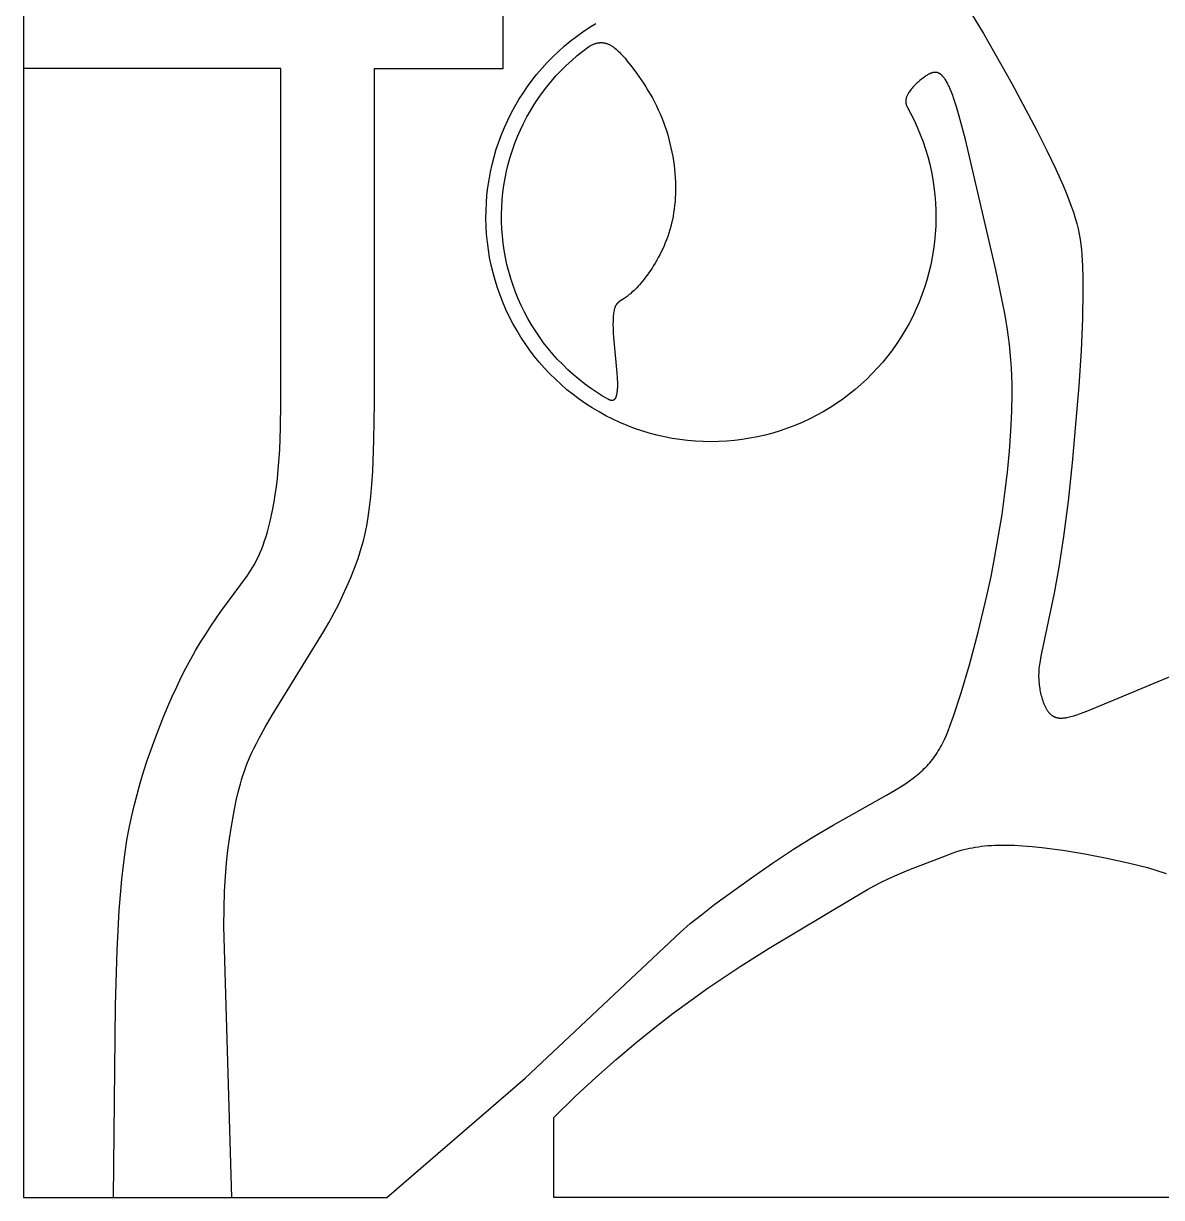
# Model space of a CAD drawing. Header units: centimetres. Extents: x 2933 to 5307, y 1581 to 3517.
# Drawn here: x 2933.5 to 3058, y 2319.5 to 2447.9 of the extents above; entities that cross this region are included whole.
import ezdxf

# ---------------------------------------------------------------- set-up
doc = ezdxf.new("R2010")
doc.units = ezdxf.units.CM
doc.layers.add('Make2D$Visible$Curves', color=7, linetype='Continuous', true_color=0x000000)

msp = doc.modelspace()

# ---------------------------------------------------------------- linework, layer by layer
at = {"layer": 'Make2D$Visible$Curves', "color": 24, "lineweight": -3, "true_color": 0xa52525}
for p, q in [((2933.5, 2651.68), (2933.5, 2319.47)), ((2985.96, 2443), (2985.96, 2492.78)), ((3036.81, 2449.63), (3038.5, 2446.85)), ((2994.68, 2447.01), (2995.39, 2447.48)), ((2995.39, 2447.48), (2996.12, 2447.93)), ((2992.65, 2445.44), (2993.31, 2445.98)), ((2993.31, 2445.98), (2993.99, 2446.51)), ((2993.99, 2446.51), (2994.68, 2447.01)), ((2996.48, 2445.83), (2996.51, 2445.83)), ((2996.51, 2445.83), (2996.55, 2445.83)), ((2996.55, 2445.83), (2996.58, 2445.84)), ((2996.58, 2445.84), (2996.62, 2445.84)), ((2996.62, 2445.84), (2996.65, 2445.84)), ((2996.65, 2445.84), (2996.69, 2445.84)), ((2996.69, 2445.84), (2996.72, 2445.84)), ((2996.72, 2445.84), (2996.75, 2445.84)), ((2996.75, 2445.84), (2996.79, 2445.84)), ((2996.79, 2445.84), (2996.82, 2445.83)), ((2996.82, 2445.83), (2996.85, 2445.83)), ((2996.85, 2445.83), (2996.89, 2445.83)), ((3038.5, 2446.85), (3041.63, 2441.37)), ((2991.4, 2444.28), (2992.02, 2444.87)), ((2992.02, 2444.87), (2992.65, 2445.44)), ((2994.07, 2444.41), (2994.69, 2444.9)), ((2994.69, 2444.9), (2995.32, 2445.38)), ((2995.32, 2445.38), (2995.4, 2445.43)), ((2995.4, 2445.43), (2995.48, 2445.48)), ((2995.48, 2445.48), (2995.56, 2445.52)), ((2995.56, 2445.52), (2995.64, 2445.56)), ((2995.64, 2445.56), (2995.71, 2445.6)), ((2995.71, 2445.6), (2995.79, 2445.63)), ((2995.79, 2445.63), (2995.86, 2445.67)), ((2995.86, 2445.67), (2995.94, 2445.7)), ((2995.94, 2445.7), (2996.01, 2445.72)), ((2996.01, 2445.72), (2996.08, 2445.75)), ((2996.08, 2445.75), (2996.16, 2445.77)), ((2996.16, 2445.77), (2996.23, 2445.79)), ((2996.23, 2445.79), (2996.3, 2445.8)), ((2996.3, 2445.8), (2996.34, 2445.81)), ((2996.34, 2445.81), (2996.37, 2445.81)), ((2996.37, 2445.81), (2996.41, 2445.82)), ((2996.41, 2445.82), (2996.44, 2445.82)), ((2996.44, 2445.82), (2996.48, 2445.83)), ((2996.89, 2445.83), (2996.92, 2445.82)), ((2996.92, 2445.82), (2996.96, 2445.82)), ((2996.96, 2445.82), (2996.99, 2445.81)), ((2996.99, 2445.81), (2997.06, 2445.8)), ((2997.06, 2445.8), (2997.12, 2445.79)), ((2997.12, 2445.79), (2997.19, 2445.77)), ((2997.19, 2445.77), (2997.25, 2445.75)), ((2997.25, 2445.75), (2997.32, 2445.73)), ((2997.32, 2445.73), (2997.38, 2445.71)), ((2997.38, 2445.71), (2997.45, 2445.68)), ((2997.45, 2445.68), (2997.51, 2445.65)), ((2997.51, 2445.65), (2997.57, 2445.62)), ((2997.57, 2445.62), (2997.64, 2445.59)), ((2997.64, 2445.59), (2997.7, 2445.56)), ((2997.7, 2445.56), (2997.76, 2445.52)), ((2997.76, 2445.52), (2997.82, 2445.49)), ((2997.82, 2445.49), (2997.89, 2445.45)), ((2997.89, 2445.45), (2997.95, 2445.41)), ((2997.95, 2445.41), (2998.01, 2445.36)), ((2998.01, 2445.36), (2998.07, 2445.32)), ((2998.07, 2445.32), (2998.14, 2445.27)), ((2998.14, 2445.27), (2998.2, 2445.22)), ((2998.2, 2445.22), (2998.32, 2445.12)), ((2998.32, 2445.12), (2998.44, 2445.02)), ((2998.44, 2445.02), (2998.56, 2444.9)), ((2998.56, 2444.9), (2998.69, 2444.79)), ((2998.69, 2444.79), (2998.81, 2444.66)), ((2998.81, 2444.66), (2999.05, 2444.4)), ((2990.22, 2443.03), (2990.8, 2443.67)), ((2990.8, 2443.67), (2991.4, 2444.28)), ((2992.32, 2442.8), (2992.88, 2443.35)), ((2992.88, 2443.35), (2993.47, 2443.89)), ((2993.47, 2443.89), (2994.07, 2444.41)), ((2999.05, 2444.4), (2999.3, 2444.12)), ((2999.3, 2444.12), (2999.55, 2443.82)), ((2999.55, 2443.82), (3000.05, 2443.19)), ((2961.66, 2443), (2933.5, 2443)), ((2961.66, 2406.43), (2961.66, 2443)), ((2971.89, 2406.43), (2971.89, 2443)), ((2971.89, 2443), (2985.96, 2443)), ((2989.14, 2441.71), (2989.67, 2442.38)), ((2989.67, 2442.38), (2990.22, 2443.03)), ((2991.25, 2441.62), (2991.77, 2442.22)), ((2991.77, 2442.22), (2992.32, 2442.8)), ((3000.05, 2443.19), (3000.56, 2442.51)), ((3000.56, 2442.51), (3001.07, 2441.78)), ((3031.94, 2442), (3031.74, 2441.85)), ((3032.03, 2442.07), (3031.94, 2442)), ((3032.12, 2442.13), (3032.03, 2442.07)), ((3032.21, 2442.19), (3032.12, 2442.13)), ((3032.3, 2442.25), (3032.21, 2442.19)), ((3032.39, 2442.3), (3032.3, 2442.25)), ((3032.47, 2442.35), (3032.39, 2442.3)), ((3032.55, 2442.39), (3032.47, 2442.35)), ((3032.59, 2442.41), (3032.55, 2442.39)), ((3032.63, 2442.43), (3032.59, 2442.41)), ((3032.67, 2442.45), (3032.63, 2442.43)), ((3032.71, 2442.46), (3032.67, 2442.45)), ((3032.75, 2442.48), (3032.71, 2442.46)), ((3032.79, 2442.49), (3032.75, 2442.48)), ((3032.83, 2442.51), (3032.79, 2442.49)), ((3032.87, 2442.52), (3032.83, 2442.51)), ((3032.9, 2442.53), (3032.87, 2442.52)), ((3032.94, 2442.54), (3032.9, 2442.53)), ((3032.98, 2442.55), (3032.94, 2442.54)), ((3033.02, 2442.56), (3032.98, 2442.55)), ((3033.05, 2442.56), (3033.02, 2442.56)), ((3033.09, 2442.57), (3033.05, 2442.56)), ((3033.12, 2442.57), (3033.09, 2442.57)), ((3033.16, 2442.58), (3033.12, 2442.57)), ((3033.2, 2442.58), (3033.16, 2442.58)), ((3033.23, 2442.58), (3033.2, 2442.58)), ((3033.25, 2442.58), (3033.23, 2442.58)), ((3033.27, 2442.58), (3033.25, 2442.58)), ((3033.28, 2442.58), (3033.27, 2442.58)), ((3033.3, 2442.58), (3033.28, 2442.58)), ((3033.32, 2442.57), (3033.3, 2442.58)), ((3033.33, 2442.57), (3033.32, 2442.57)), ((3033.35, 2442.57), (3033.33, 2442.57)), ((3033.37, 2442.57), (3033.35, 2442.57)), ((3033.39, 2442.57), (3033.37, 2442.57)), ((3033.4, 2442.56), (3033.39, 2442.57)), ((3033.42, 2442.56), (3033.4, 2442.56)), ((3033.44, 2442.56), (3033.42, 2442.56)), ((3033.45, 2442.55), (3033.44, 2442.56)), ((3033.47, 2442.55), (3033.45, 2442.55)), ((3033.49, 2442.54), (3033.47, 2442.55)), ((3033.5, 2442.54), (3033.49, 2442.54)), ((3033.52, 2442.53), (3033.5, 2442.54)), ((3033.54, 2442.53), (3033.52, 2442.53)), ((3033.55, 2442.52), (3033.54, 2442.53)), ((3033.57, 2442.52), (3033.55, 2442.52)), ((3033.58, 2442.51), (3033.57, 2442.52)), ((3033.6, 2442.5), (3033.58, 2442.51)), ((3033.62, 2442.5), (3033.6, 2442.5)), ((3033.63, 2442.49), (3033.62, 2442.5)), ((3033.67, 2442.47), (3033.63, 2442.49)), ((3033.7, 2442.45), (3033.67, 2442.47)), ((3033.73, 2442.44), (3033.7, 2442.45)), ((3033.76, 2442.42), (3033.73, 2442.44)), ((3033.79, 2442.4), (3033.76, 2442.42)), ((3033.83, 2442.37), (3033.79, 2442.4)), ((3033.86, 2442.35), (3033.83, 2442.37)), ((3033.89, 2442.32), (3033.86, 2442.35)), ((3033.92, 2442.3), (3033.89, 2442.32)), ((3033.95, 2442.27), (3033.92, 2442.3)), ((3033.98, 2442.24), (3033.95, 2442.27)), ((3034.01, 2442.21), (3033.98, 2442.24)), ((3034.04, 2442.18), (3034.01, 2442.21)), ((3034.07, 2442.14), (3034.04, 2442.18)), ((3034.11, 2442.11), (3034.07, 2442.14)), ((3034.14, 2442.07), (3034.11, 2442.11)), ((3034.17, 2442.03), (3034.14, 2442.07)), ((3034.2, 2441.99), (3034.17, 2442.03)), ((3034.26, 2441.91), (3034.2, 2441.99)), ((2988.15, 2440.32), (2988.63, 2441.02)), ((2988.63, 2441.02), (2989.14, 2441.71)), ((2990.26, 2440.38), (2990.75, 2441.01)), ((2990.75, 2441.01), (2991.25, 2441.62)), ((3001.07, 2441.78), (3001.32, 2441.4)), ((3001.32, 2441.4), (3001.57, 2441.01)), ((3001.57, 2441.01), (3001.81, 2440.61)), ((3030.61, 2440.75), (3030.53, 2440.65)), ((3030.7, 2440.85), (3030.61, 2440.75)), ((3030.78, 2440.95), (3030.7, 2440.85)), ((3030.87, 2441.05), (3030.78, 2440.95)), ((3030.97, 2441.15), (3030.87, 2441.05)), ((3031.06, 2441.25), (3030.97, 2441.15)), ((3031.16, 2441.34), (3031.06, 2441.25)), ((3031.25, 2441.44), (3031.16, 2441.34)), ((3031.35, 2441.52), (3031.25, 2441.44)), ((3031.55, 2441.7), (3031.35, 2441.52)), ((3031.74, 2441.85), (3031.55, 2441.7)), ((3034.32, 2441.82), (3034.26, 2441.91)), ((3034.38, 2441.73), (3034.32, 2441.82)), ((3034.44, 2441.63), (3034.38, 2441.73)), ((3034.51, 2441.52), (3034.44, 2441.63)), ((3034.57, 2441.41), (3034.51, 2441.52)), ((3034.63, 2441.29), (3034.57, 2441.41)), ((3034.69, 2441.16), (3034.63, 2441.29)), ((3034.76, 2441.02), (3034.69, 2441.16)), ((3034.88, 2440.73), (3034.76, 2441.02)), ((3035.01, 2440.41), (3034.88, 2440.73)), ((3041.63, 2441.37), (3044.32, 2436.3)), ((2987.26, 2438.86), (2987.69, 2439.6)), ((2987.69, 2439.6), (2988.15, 2440.32)), ((2989.37, 2439.07), (2989.8, 2439.73)), ((2989.8, 2439.73), (2990.26, 2440.38)), ((3001.81, 2440.61), (3002.05, 2440.2)), ((3002.05, 2440.2), (3002.29, 2439.79)), ((3002.29, 2439.79), (3002.51, 2439.36)), ((3030.02, 2439.53), (3030.01, 2439.5)), ((3030.01, 2439.5), (3030.01, 2439.48)), ((3030.01, 2439.48), (3030.01, 2439.45)), ((3030.01, 2439.45), (3030.01, 2439.43)), ((3030.01, 2439.43), (3030.01, 2439.4)), ((3030.03, 2439.61), (3030.02, 2439.58)), ((3030.02, 2439.58), (3030.02, 2439.56)), ((3030.02, 2439.56), (3030.02, 2439.53)), ((3030.05, 2439.69), (3030.03, 2439.64)), ((3030.03, 2439.64), (3030.03, 2439.61)), ((3030.06, 2439.74), (3030.05, 2439.69)), ((3030.07, 2439.79), (3030.06, 2439.74)), ((3030.09, 2439.85), (3030.07, 2439.79)), ((3030.11, 2439.9), (3030.09, 2439.85)), ((3030.13, 2439.95), (3030.11, 2439.9)), ((3030.15, 2440.01), (3030.13, 2439.95)), ((3030.18, 2440.06), (3030.15, 2440.01)), ((3030.2, 2440.11), (3030.18, 2440.06)), ((3030.23, 2440.17), (3030.2, 2440.11)), ((3030.26, 2440.22), (3030.23, 2440.17)), ((3030.29, 2440.28), (3030.26, 2440.22)), ((3030.32, 2440.33), (3030.29, 2440.28)), ((3030.35, 2440.38), (3030.32, 2440.33)), ((3030.39, 2440.43), (3030.35, 2440.38)), ((3030.46, 2440.54), (3030.39, 2440.43)), ((3030.53, 2440.65), (3030.46, 2440.54)), ((3035.15, 2440.06), (3035.01, 2440.41)), ((3035.28, 2439.67), (3035.15, 2440.06)), ((3035.57, 2438.8), (3035.28, 2439.67)), ((2986.85, 2438.11), (2987.26, 2438.86)), ((2988.56, 2437.7), (2988.95, 2438.39)), ((2988.95, 2438.39), (2989.37, 2439.07)), ((3002.51, 2439.36), (3002.73, 2438.93)), ((3002.73, 2438.93), (3002.94, 2438.49)), ((3002.94, 2438.49), (3003.14, 2438.05)), ((3030.01, 2439.4), (3030.01, 2439.37)), ((3030.01, 2439.37), (3030.01, 2439.35)), ((3030.01, 2439.35), (3030.01, 2439.32)), ((3030.01, 2439.32), (3030.01, 2439.3)), ((3030.01, 2439.3), (3030.01, 2439.27)), ((3030.01, 2439.27), (3030.02, 2439.25)), ((3030.02, 2439.25), (3030.02, 2439.22)), ((3030.02, 2439.22), (3030.02, 2439.2)), ((3030.02, 2439.2), (3030.03, 2439.17)), ((3030.03, 2439.17), (3030.03, 2439.15)), ((3030.03, 2439.15), (3030.04, 2439.12)), ((3030.04, 2439.12), (3030.04, 2439.1)), ((3030.04, 2439.1), (3030.05, 2439.07)), ((3030.05, 2439.07), (3030.06, 2439.05)), ((3030.06, 2439.05), (3030.07, 2439.02)), ((3030.07, 2439.02), (3030.08, 2439)), ((3030.08, 2439), (3030.09, 2438.98)), ((3030.09, 2438.98), (3030.1, 2438.95)), ((3030.1, 2438.95), (3030.11, 2438.93)), ((3030.11, 2438.93), (3030.12, 2438.9)), ((3030.12, 2438.9), (3030.13, 2438.88)), ((3030.13, 2438.88), (3030.54, 2438.13)), ((3030.54, 2438.13), (3030.92, 2437.36)), ((3035.87, 2437.78), (3035.57, 2438.8)), ((2986.12, 2436.56), (2986.47, 2437.34)), ((2986.47, 2437.34), (2986.85, 2438.11)), ((2987.85, 2436.28), (2988.2, 2437)), ((2988.2, 2437), (2988.56, 2437.7)), ((3003.14, 2438.05), (3003.33, 2437.6)), ((3003.33, 2437.6), (3003.5, 2437.14)), ((3003.5, 2437.14), (3003.67, 2436.68)), ((3030.92, 2437.36), (3031.27, 2436.58)), ((3036.55, 2435.25), (3035.87, 2437.78)), ((2985.49, 2434.97), (2985.79, 2435.77)), ((2985.79, 2435.77), (2986.12, 2436.56)), ((2987.25, 2434.82), (2987.54, 2435.56)), ((2987.54, 2435.56), (2987.85, 2436.28)), ((3003.67, 2436.68), (3003.82, 2436.21)), ((3003.82, 2436.21), (3003.97, 2435.75)), ((3003.97, 2435.75), (3004.1, 2435.27)), ((3031.27, 2436.58), (3031.6, 2435.79)), ((3031.6, 2435.79), (3031.9, 2434.99)), ((3044.32, 2436.3), (3045.46, 2434.03)), ((2985.22, 2434.16), (2985.49, 2434.97)), ((2986.98, 2434.07), (2987.25, 2434.82)), ((3004.1, 2435.27), (3004.22, 2434.8)), ((3004.22, 2434.8), (3004.33, 2434.33)), ((3004.33, 2434.33), (3004.43, 2433.86)), ((3031.9, 2434.99), (3032.17, 2434.18)), ((3039.86, 2420.97), (3036.55, 2435.25)), ((2984.77, 2432.51), (2984.98, 2433.34)), ((2984.98, 2433.34), (2985.22, 2434.16)), ((2986.53, 2432.55), (2986.74, 2433.31)), ((2986.74, 2433.31), (2986.98, 2434.07)), ((3004.43, 2433.86), (3004.52, 2433.38)), ((3004.52, 2433.38), (3004.59, 2432.91)), ((3032.17, 2434.18), (3032.41, 2433.36)), ((3032.41, 2433.36), (3032.63, 2432.54)), ((3045.46, 2434.03), (3046.43, 2431.99)), ((2984.58, 2431.68), (2984.77, 2432.51)), ((2986.18, 2431), (2986.34, 2431.78)), ((2986.34, 2431.78), (2986.53, 2432.55)), ((3004.59, 2432.91), (3004.66, 2432.44)), ((3004.66, 2432.44), (3004.71, 2431.98)), ((3004.71, 2431.98), (3004.76, 2431.52)), ((3032.63, 2432.54), (3032.81, 2431.7)), ((3032.81, 2431.7), (3032.97, 2430.86)), ((3046.43, 2431.99), (3047.23, 2430.21)), ((2984.3, 2429.99), (2984.43, 2430.84)), ((2984.43, 2430.84), (2984.58, 2431.68)), ((2986.05, 2430.22), (2986.18, 2431)), ((3004.76, 2431.52), (3004.79, 2431.06)), ((3004.79, 2431.06), (3004.81, 2430.61)), ((3004.81, 2430.61), (3004.82, 2430.16)), ((3032.97, 2430.86), (3033.1, 2430.02)), ((2984.14, 2428.29), (2984.2, 2429.14)), ((2984.2, 2429.14), (2984.3, 2429.99)), ((2985.86, 2428.64), (2985.94, 2429.43)), ((2985.94, 2429.43), (2986.05, 2430.22)), ((3004.82, 2429.29), (3004.8, 2428.87)), ((3004.82, 2430.16), (3004.83, 2429.73)), ((3004.83, 2429.73), (3004.82, 2429.29)), ((3033.1, 2430.02), (3033.2, 2429.17)), ((3033.2, 2429.17), (3033.26, 2428.31)), ((3047.23, 2430.21), (3047.56, 2429.4)), ((3047.56, 2429.4), (3047.86, 2428.65)), ((2984.1, 2427.44), (2984.14, 2428.29)), ((2985.79, 2427.06), (2985.81, 2427.85)), ((2985.81, 2427.85), (2985.86, 2428.64)), ((3004.73, 2428.04), (3004.68, 2427.63)), ((3004.77, 2428.45), (3004.73, 2428.04)), ((3004.8, 2428.87), (3004.77, 2428.45)), ((3033.26, 2428.31), (3033.3, 2427.46)), ((3047.86, 2428.65), (3048.12, 2427.95)), ((3048.12, 2427.95), (3048.35, 2427.28)), ((2984.09, 2426.58), (2984.1, 2427.44)), ((2984.11, 2425.73), (2984.09, 2426.58)), ((2985.79, 2426.27), (2985.79, 2427.06)), ((3004.56, 2426.84), (3004.48, 2426.46)), ((3004.62, 2427.23), (3004.56, 2426.84)), ((3004.68, 2427.63), (3004.62, 2427.23)), ((3033.31, 2426.6), (3033.29, 2425.75)), ((3033.3, 2427.46), (3033.31, 2426.6)), ((3048.35, 2427.28), (3048.55, 2426.64)), ((3048.55, 2426.64), (3048.72, 2426.04)), ((2984.16, 2424.87), (2984.11, 2425.73)), ((2985.83, 2425.47), (2985.79, 2426.27)), ((2985.88, 2424.68), (2985.83, 2425.47)), ((3004.2, 2425.34), (3004.09, 2424.98)), ((3004.3, 2425.71), (3004.2, 2425.34)), ((3004.4, 2426.08), (3004.3, 2425.71)), ((3004.48, 2426.46), (3004.4, 2426.08)), ((3033.29, 2425.75), (3033.24, 2424.9)), ((3048.72, 2426.04), (3048.86, 2425.45)), ((3048.86, 2425.45), (3048.98, 2424.88)), ((2984.24, 2424.02), (2984.16, 2424.87)), ((2984.35, 2423.17), (2984.24, 2424.02)), ((2985.97, 2423.89), (2985.88, 2424.68)), ((3003.85, 2424.27), (3003.71, 2423.93)), ((3003.97, 2424.62), (3003.85, 2424.27)), ((3004.09, 2424.98), (3003.97, 2424.62)), ((3033.16, 2424.05), (3033.05, 2423.2)), ((3033.24, 2424.9), (3033.16, 2424.05)), ((3048.98, 2424.88), (3049.08, 2424.31)), ((3049.08, 2424.31), (3049.16, 2423.75)), ((2984.49, 2422.33), (2984.35, 2423.17)), ((2986.08, 2423.11), (2985.97, 2423.89)), ((2986.22, 2422.33), (2986.08, 2423.11)), ((3003.27, 2422.94), (3003.11, 2422.63)), ((3003.42, 2423.27), (3003.27, 2422.94)), ((3003.57, 2423.6), (3003.42, 2423.27)), ((3003.71, 2423.93), (3003.57, 2423.6)), ((3033.05, 2423.2), (3032.91, 2422.35)), ((3049.16, 2423.75), (3049.22, 2423.19)), ((3049.22, 2423.19), (3049.27, 2422.62)), ((2984.66, 2421.49), (2984.49, 2422.33)), ((2984.86, 2420.66), (2984.66, 2421.49)), ((2986.39, 2421.55), (2986.22, 2422.33)), ((2986.59, 2420.78), (2986.39, 2421.55)), ((3002.43, 2421.44), (3002.26, 2421.17)), ((3002.6, 2421.72), (3002.43, 2421.44)), ((3002.78, 2422.02), (3002.6, 2421.72)), ((3002.94, 2422.32), (3002.78, 2422.02)), ((3003.11, 2422.63), (3002.94, 2422.32)), ((3032.74, 2421.52), (3032.55, 2420.68)), ((3032.91, 2422.35), (3032.74, 2421.52)), ((3049.27, 2422.62), (3049.34, 2421.42)), ((3049.34, 2421.42), (3049.37, 2420.13)), ((2985.09, 2419.84), (2984.86, 2420.66)), ((2986.81, 2420.02), (2986.59, 2420.78)), ((3001.55, 2420.17), (3001.38, 2419.95)), ((3001.73, 2420.4), (3001.55, 2420.17)), ((3001.9, 2420.65), (3001.73, 2420.4)), ((3002.08, 2420.9), (3001.9, 2420.65)), ((3002.26, 2421.17), (3002.08, 2420.9)), ((3032.55, 2420.68), (3032.32, 2419.86)), ((3040.57, 2417.61), (3039.86, 2420.97)), ((2985.34, 2419.02), (2985.09, 2419.84)), ((2985.63, 2418.21), (2985.34, 2419.02)), ((2987.05, 2419.27), (2986.81, 2420.02)), ((2987.33, 2418.52), (2987.05, 2419.27)), ((3000.43, 2418.87), (3000.29, 2418.73)), ((3000.58, 2419.02), (3000.43, 2418.87)), ((3000.73, 2419.18), (3000.58, 2419.02)), ((3000.89, 2419.35), (3000.73, 2419.18)), ((3001.05, 2419.54), (3000.89, 2419.35)), ((3001.21, 2419.74), (3001.05, 2419.54)), ((3001.38, 2419.95), (3001.21, 2419.74)), ((3032.07, 2419.04), (3031.78, 2418.24)), ((3032.32, 2419.86), (3032.07, 2419.04)), ((3049.37, 2420.13), (3049.39, 2418.73)), ((2985.94, 2417.42), (2985.63, 2418.21)), ((2987.63, 2417.79), (2987.33, 2418.52)), ((2987.95, 2417.06), (2987.63, 2417.79)), ((2998.85, 2417.61), (2998.7, 2417.51)), ((2999.21, 2417.85), (2998.85, 2417.61)), ((2999.42, 2417.99), (2999.21, 2417.85)), ((2999.53, 2418.07), (2999.42, 2417.99)), ((2999.64, 2418.16), (2999.53, 2418.07)), ((2999.76, 2418.26), (2999.64, 2418.16)), ((2999.89, 2418.36), (2999.76, 2418.26)), ((3000.02, 2418.48), (2999.89, 2418.36)), ((3000.15, 2418.6), (3000.02, 2418.48)), ((3000.29, 2418.73), (3000.15, 2418.6)), ((3031.78, 2418.24), (3031.47, 2417.44)), ((3040.88, 2416.01), (3040.57, 2417.61)), ((3049.39, 2418.73), (3049.34, 2415.63)), ((2986.28, 2416.63), (2985.94, 2417.42)), ((2986.64, 2415.86), (2986.28, 2416.63)), ((2988.3, 2416.35), (2987.95, 2417.06)), ((2988.67, 2415.65), (2988.3, 2416.35)), ((2998.07, 2416.39), (2998.05, 2416.25)), ((2998.1, 2416.52), (2998.07, 2416.39)), ((2998.11, 2416.58), (2998.1, 2416.52)), ((2998.13, 2416.64), (2998.11, 2416.58)), ((2998.14, 2416.7), (2998.13, 2416.64)), ((2998.16, 2416.75), (2998.14, 2416.7)), ((2998.17, 2416.81), (2998.16, 2416.75)), ((2998.19, 2416.85), (2998.17, 2416.81)), ((2998.21, 2416.9), (2998.19, 2416.85)), ((2998.22, 2416.95), (2998.21, 2416.9)), ((2998.24, 2416.99), (2998.22, 2416.95)), ((2998.26, 2417.03), (2998.24, 2416.99)), ((2998.27, 2417.05), (2998.26, 2417.03)), ((2998.28, 2417.07), (2998.27, 2417.05)), ((2998.3, 2417.09), (2998.28, 2417.07)), ((2998.31, 2417.1), (2998.3, 2417.09)), ((2998.32, 2417.12), (2998.31, 2417.1)), ((2998.33, 2417.14), (2998.32, 2417.12)), ((2998.34, 2417.16), (2998.33, 2417.14)), ((2998.35, 2417.17), (2998.34, 2417.16)), ((2998.36, 2417.19), (2998.35, 2417.17)), ((2998.38, 2417.21), (2998.36, 2417.19)), ((2998.39, 2417.22), (2998.38, 2417.21)), ((2998.4, 2417.24), (2998.39, 2417.22)), ((2998.41, 2417.25), (2998.4, 2417.24)), ((2998.43, 2417.27), (2998.41, 2417.25)), ((2998.45, 2417.3), (2998.43, 2417.27)), ((2998.48, 2417.32), (2998.45, 2417.3)), ((2998.51, 2417.35), (2998.48, 2417.32)), ((2998.54, 2417.38), (2998.51, 2417.35)), ((2998.57, 2417.4), (2998.54, 2417.38)), ((2998.6, 2417.43), (2998.57, 2417.4)), ((2998.64, 2417.46), (2998.6, 2417.43)), ((2998.7, 2417.51), (2998.64, 2417.46)), ((3031.13, 2416.65), (3030.77, 2415.88)), ((3031.47, 2417.44), (3031.13, 2416.65)), ((2987.04, 2415.1), (2986.64, 2415.86)), ((2987.45, 2414.36), (2987.04, 2415.1)), ((2989.07, 2414.96), (2988.67, 2415.65)), ((2997.99, 2415.39), (2997.98, 2414.98)), ((2998, 2415.76), (2997.99, 2415.58)), ((2997.99, 2415.58), (2997.99, 2415.39)), ((2998.02, 2415.93), (2998, 2415.76)), ((2998.03, 2416.09), (2998.02, 2415.93)), ((2998.05, 2416.25), (2998.03, 2416.09)), ((3030.38, 2415.12), (3029.96, 2414.38)), ((3030.77, 2415.88), (3030.38, 2415.12)), ((3041.14, 2414.41), (3040.88, 2416.01)), ((3049.34, 2415.63), (3049.19, 2412.14)), ((2987.9, 2413.62), (2987.45, 2414.36)), ((2989.49, 2414.29), (2989.07, 2414.96)), ((2989.93, 2413.63), (2989.49, 2414.29)), ((2997.98, 2414.98), (2997.99, 2414.54)), ((2997.99, 2414.54), (2998.01, 2414.07)), ((2998.01, 2414.07), (2998.04, 2413.58)), ((3029.96, 2414.38), (3029.52, 2413.64)), ((3041.35, 2412.79), (3041.14, 2414.41)), ((2988.37, 2412.91), (2987.9, 2413.62)), ((2988.86, 2412.21), (2988.37, 2412.91)), ((2990.4, 2412.99), (2989.93, 2413.63)), ((2990.89, 2412.36), (2990.4, 2412.99)), ((2998.04, 2413.58), (2998.41, 2409.69)), ((3029.05, 2412.93), (3028.55, 2412.23)), ((3029.52, 2413.64), (3029.05, 2412.93)), ((3041.44, 2411.96), (3041.35, 2412.79)), ((2989.38, 2411.53), (2988.86, 2412.21)), ((2989.92, 2410.87), (2989.38, 2411.53)), ((2991.4, 2411.76), (2990.89, 2412.36)), ((2991.93, 2411.17), (2991.4, 2411.76)), ((2992.48, 2410.6), (2991.93, 2411.17)), ((3028.04, 2411.55), (3027.5, 2410.89)), ((3028.55, 2412.23), (3028.04, 2411.55)), ((3041.51, 2411.12), (3041.44, 2411.96)), ((3049.19, 2412.14), (3048.95, 2408.29)), ((2990.48, 2410.23), (2989.92, 2410.87)), ((2991.07, 2409.6), (2990.48, 2410.23)), ((2993.05, 2410.04), (2992.48, 2410.6)), ((2993.64, 2409.51), (2993.05, 2410.04)), ((3026.93, 2410.24), (3026.35, 2409.62)), ((3027.5, 2410.89), (3026.93, 2410.24)), ((3041.57, 2410.25), (3041.51, 2411.12)), ((3041.61, 2409.36), (3041.57, 2410.25)), ((2991.68, 2409), (2991.07, 2409.6)), ((2992.31, 2408.42), (2991.68, 2409)), ((2994.24, 2409), (2993.64, 2409.51)), ((2994.87, 2408.51), (2994.24, 2409)), ((2998.41, 2409.69), (2998.44, 2409.13)), ((2998.44, 2409.13), (2998.46, 2408.58)), ((2998.46, 2408.58), (2998.46, 2408.32)), ((3025.74, 2409.02), (3025.11, 2408.44)), ((3026.35, 2409.62), (3025.74, 2409.02)), ((3041.64, 2408.44), (3041.61, 2409.36)), ((2992.95, 2407.86), (2992.31, 2408.42)), ((2993.62, 2407.33), (2992.95, 2407.86)), ((2994.3, 2406.82), (2993.62, 2407.33)), ((2995.51, 2408.04), (2994.87, 2408.51)), ((2996.17, 2407.6), (2995.51, 2408.04)), ((2996.84, 2407.17), (2996.17, 2407.6)), ((2998.37, 2407.3), (2998.36, 2407.26)), ((2998.38, 2407.35), (2998.37, 2407.3)), ((2998.39, 2407.4), (2998.38, 2407.35)), ((2998.41, 2407.5), (2998.39, 2407.4)), ((2998.42, 2407.6), (2998.41, 2407.5)), ((2998.44, 2407.71), (2998.42, 2407.6)), ((2998.45, 2407.83), (2998.44, 2407.71)), ((2998.46, 2408.07), (2998.45, 2407.94)), ((2998.45, 2407.94), (2998.45, 2407.83)), ((2998.46, 2408.32), (2998.46, 2408.07)), ((3023.8, 2407.34), (3023.12, 2406.83)), ((3024.47, 2407.88), (3023.8, 2407.34)), ((3025.11, 2408.44), (3024.47, 2407.88)), ((3041.61, 2405.48), (3041.65, 2407.49)), ((3041.65, 2407.49), (3041.64, 2408.44)), ((3048.95, 2408.29), (3048.22, 2399.85)), ((2961.63, 2403.7), (2961.66, 2406.43)), ((2971.84, 2402.33), (2971.89, 2406.43)), ((2995.01, 2406.33), (2994.3, 2406.82)), ((2995.72, 2405.86), (2995.01, 2406.33)), ((2997.52, 2406.78), (2996.84, 2407.17)), ((2997.54, 2406.76), (2997.52, 2406.78)), ((2997.56, 2406.75), (2997.54, 2406.76)), ((2997.59, 2406.74), (2997.56, 2406.75)), ((2997.61, 2406.74), (2997.59, 2406.74)), ((2997.63, 2406.73), (2997.61, 2406.74)), ((2997.65, 2406.72), (2997.63, 2406.73)), ((2997.66, 2406.71), (2997.65, 2406.72)), ((2997.68, 2406.71), (2997.66, 2406.71)), ((2997.7, 2406.7), (2997.68, 2406.71)), ((2997.72, 2406.7), (2997.7, 2406.7)), ((2997.74, 2406.69), (2997.72, 2406.7)), ((2997.76, 2406.69), (2997.74, 2406.69)), ((2997.78, 2406.68), (2997.76, 2406.69)), ((2997.79, 2406.68), (2997.78, 2406.68)), ((2997.81, 2406.68), (2997.79, 2406.68)), ((2997.83, 2406.68), (2997.81, 2406.68)), ((2997.84, 2406.68), (2997.83, 2406.68)), ((2997.85, 2406.68), (2997.84, 2406.68)), ((2997.86, 2406.68), (2997.85, 2406.68)), ((2997.87, 2406.68), (2997.86, 2406.68)), ((2997.88, 2406.68), (2997.87, 2406.68)), ((2997.89, 2406.68), (2997.88, 2406.68)), ((2997.88, 2406.68), (2997.88, 2406.68)), ((2997.9, 2406.68), (2997.89, 2406.68)), ((2997.91, 2406.68), (2997.9, 2406.68)), ((2997.92, 2406.68), (2997.91, 2406.68)), ((2997.91, 2406.68), (2997.91, 2406.68)), ((2997.93, 2406.68), (2997.92, 2406.68)), ((2997.94, 2406.68), (2997.93, 2406.68)), ((2997.95, 2406.69), (2997.94, 2406.68)), ((2997.94, 2406.68), (2997.94, 2406.68)), ((2997.96, 2406.69), (2997.95, 2406.69)), ((2997.97, 2406.69), (2997.96, 2406.69)), ((2997.98, 2406.69), (2997.97, 2406.69)), ((2997.97, 2406.69), (2997.97, 2406.69)), ((2997.99, 2406.7), (2997.98, 2406.69)), ((2998, 2406.7), (2997.99, 2406.7)), ((2997.99, 2406.7), (2997.99, 2406.7)), ((2998.01, 2406.7), (2998, 2406.7)), ((2998.02, 2406.71), (2998.01, 2406.7)), ((2998.03, 2406.71), (2998.02, 2406.71)), ((2998.02, 2406.71), (2998.02, 2406.71)), ((2998.04, 2406.72), (2998.03, 2406.71)), ((2998.05, 2406.72), (2998.04, 2406.72)), ((2998.04, 2406.72), (2998.04, 2406.72)), ((2998.06, 2406.73), (2998.05, 2406.73)), ((2998.05, 2406.73), (2998.05, 2406.72)), ((2998.07, 2406.73), (2998.06, 2406.73)), ((2998.08, 2406.74), (2998.07, 2406.74)), ((2998.07, 2406.74), (2998.07, 2406.73)), ((2998.09, 2406.75), (2998.08, 2406.74)), ((2998.1, 2406.76), (2998.09, 2406.75)), ((2998.09, 2406.75), (2998.09, 2406.75)), ((2998.11, 2406.77), (2998.1, 2406.76)), ((2998.1, 2406.76), (2998.1, 2406.76)), ((2998.12, 2406.78), (2998.11, 2406.77)), ((2998.13, 2406.79), (2998.12, 2406.78)), ((2998.14, 2406.8), (2998.13, 2406.79)), ((2998.15, 2406.81), (2998.14, 2406.8)), ((2998.17, 2406.82), (2998.15, 2406.81)), ((2998.18, 2406.83), (2998.17, 2406.82)), ((2998.19, 2406.85), (2998.18, 2406.83)), ((2998.2, 2406.86), (2998.19, 2406.85)), ((2998.21, 2406.87), (2998.2, 2406.86)), ((2998.22, 2406.89), (2998.21, 2406.87)), ((2998.23, 2406.92), (2998.22, 2406.9)), ((2998.22, 2406.9), (2998.22, 2406.89)), ((2998.24, 2406.93), (2998.23, 2406.92)), ((2998.25, 2406.95), (2998.24, 2406.93)), ((2998.26, 2406.96), (2998.25, 2406.95)), ((2998.27, 2406.98), (2998.26, 2406.96)), ((2998.28, 2407), (2998.27, 2406.98)), ((2998.3, 2407.05), (2998.28, 2407.02)), ((2998.28, 2407.02), (2998.28, 2407)), ((2998.31, 2407.09), (2998.3, 2407.05)), ((2998.33, 2407.13), (2998.31, 2407.09)), ((2998.34, 2407.17), (2998.33, 2407.13)), ((2998.35, 2407.21), (2998.34, 2407.17)), ((2998.36, 2407.26), (2998.35, 2407.21)), ((3022.42, 2406.34), (3021.7, 2405.88)), ((3023.12, 2406.83), (3022.42, 2406.34)), ((2996.46, 2405.43), (2995.72, 2405.86)), ((2997.21, 2405.01), (2996.46, 2405.43)), ((2997.97, 2404.63), (2997.21, 2405.01)), ((3020.21, 2405.02), (3019.45, 2404.64)), ((3020.96, 2405.44), (3020.21, 2405.02)), ((3021.7, 2405.88), (3020.96, 2405.44)), ((3041.51, 2403.35), (3041.61, 2405.48)), ((2961.53, 2401.27), (2961.63, 2403.7)), ((2998.75, 2404.27), (2997.97, 2404.63)), ((2999.53, 2403.94), (2998.75, 2404.27)), ((3000.33, 2403.63), (2999.53, 2403.94)), ((3001.14, 2403.35), (3000.33, 2403.63)), ((3017.09, 2403.64), (3016.28, 2403.36)), ((3017.89, 2403.94), (3017.09, 2403.64)), ((3018.68, 2404.28), (3017.89, 2403.94)), ((3019.45, 2404.64), (3018.68, 2404.28)), ((2971.7, 2398.95), (2971.84, 2402.33)), ((3001.96, 2403.11), (3001.14, 2403.35)), ((3002.79, 2402.89), (3001.96, 2403.11)), ((3003.62, 2402.7), (3002.79, 2402.89)), ((3004.46, 2402.53), (3003.62, 2402.7)), ((3005.3, 2402.4), (3004.46, 2402.53)), ((3006.15, 2402.3), (3005.3, 2402.4)), ((3007, 2402.22), (3006.15, 2402.3)), ((3007.86, 2402.18), (3007, 2402.22)), ((3008.71, 2402.17), (3007.86, 2402.18)), ((3009.57, 2402.18), (3008.71, 2402.17)), ((3010.42, 2402.23), (3009.57, 2402.18)), ((3011.27, 2402.3), (3010.42, 2402.23)), ((3012.12, 2402.4), (3011.27, 2402.3)), ((3012.97, 2402.54), (3012.12, 2402.4)), ((3013.81, 2402.7), (3012.97, 2402.54)), ((3014.64, 2402.89), (3013.81, 2402.7)), ((3015.46, 2403.11), (3014.64, 2402.89)), ((3016.28, 2403.36), (3015.46, 2403.11)), ((3041.35, 2401.13), (3041.51, 2403.35)), ((2961.36, 2399.13), (2961.53, 2401.27)), ((3041.13, 2398.85), (3041.35, 2401.13)), ((3048.22, 2399.85), (3047.76, 2395.66)), ((2961.27, 2398.15), (2961.36, 2399.13)), ((2971.6, 2397.49), (2971.7, 2398.95)), ((3040.86, 2396.53), (3041.13, 2398.85)), ((2961.04, 2396.38), (2961.16, 2397.24)), ((2961.16, 2397.24), (2961.27, 2398.15)), ((2971.48, 2396.18), (2971.6, 2397.49)), ((2960.91, 2395.58), (2961.04, 2396.38)), ((2971.35, 2395), (2971.48, 2396.18)), ((3040.54, 2394.2), (3040.86, 2396.53)), ((2960.63, 2394.14), (2960.77, 2394.83)), ((2960.77, 2394.83), (2960.91, 2395.58)), ((2971.2, 2393.93), (2971.35, 2395)), ((3047.76, 2395.66), (3047.26, 2391.8)), ((2960.34, 2392.88), (2960.49, 2393.49)), ((2960.49, 2393.49), (2960.63, 2394.14)), ((2971.04, 2392.98), (2971.2, 2393.93)), ((3040.17, 2391.89), (3040.54, 2394.2)), ((2960.03, 2391.8), (2960.18, 2392.32)), ((2960.18, 2392.32), (2960.34, 2392.88)), ((2970.68, 2391.34), (2970.86, 2392.12)), ((2970.86, 2392.12), (2971.04, 2392.98)), ((3039.77, 2389.62), (3040.17, 2391.89)), ((2959.56, 2390.44), (2959.72, 2390.86)), ((2959.72, 2390.86), (2959.87, 2391.32)), ((2959.87, 2391.32), (2960.03, 2391.8)), ((2970.3, 2390), (2970.49, 2390.64)), ((2970.49, 2390.64), (2970.68, 2391.34)), ((3047.26, 2391.8), (3046.74, 2388.44)), ((2958.9, 2389.01), (2959.07, 2389.34)), ((2959.07, 2389.34), (2959.24, 2389.68)), ((2959.24, 2389.68), (2959.4, 2390.05)), ((2959.4, 2390.05), (2959.56, 2390.44)), ((2969.7, 2388.32), (2970.1, 2389.4)), ((2970.1, 2389.4), (2970.3, 2390)), ((3039.34, 2387.41), (3039.77, 2389.62)), ((2958.18, 2387.82), (2958.37, 2388.1)), ((2958.37, 2388.1), (2958.55, 2388.39)), ((2958.55, 2388.39), (2958.73, 2388.7)), ((2958.73, 2388.7), (2958.9, 2389.01)), ((2969.29, 2387.3), (2969.7, 2388.32)), ((3046.74, 2388.44), (3046.23, 2385.59)), ((2955.1, 2383.6), (2957.99, 2387.54)), ((2957.99, 2387.54), (2958.18, 2387.82)), ((2968.88, 2386.33), (2969.29, 2387.3)), ((3038.89, 2385.29), (3039.34, 2387.41)), ((2968.45, 2385.37), (2968.88, 2386.33)), ((3046.23, 2385.59), (3044.79, 2378.7)), ((2967.49, 2383.44), (2967.99, 2384.41)), ((2967.99, 2384.41), (2968.45, 2385.37)), ((3037.93, 2381.32), (3038.89, 2385.29)), ((2953.99, 2381.98), (2955.1, 2383.6)), ((2966.94, 2382.43), (2967.49, 2383.44)), ((2953.43, 2381.12), (2953.99, 2381.98)), ((2966.33, 2381.36), (2966.94, 2382.43)), ((2952.87, 2380.23), (2953.43, 2381.12)), ((2960.69, 2372.24), (2966.33, 2381.36)), ((3036.97, 2377.77), (3037.93, 2381.32)), ((2951.8, 2378.36), (2952.33, 2379.31)), ((2952.33, 2379.31), (2952.87, 2380.23)), ((2951.27, 2377.39), (2951.8, 2378.36)), ((3036.06, 2374.7), (3036.97, 2377.77)), ((3044.63, 2377.78), (3044.6, 2377.57)), ((3044.7, 2378.21), (3044.63, 2377.78)), ((3044.79, 2378.7), (3044.7, 2378.21)), ((2950.76, 2376.39), (2951.27, 2377.39)), ((3044.55, 2376.8), (3044.54, 2376.61)), ((3044.54, 2376.61), (3044.54, 2376.42)), ((3044.57, 2377.18), (3044.55, 2376.98)), ((3044.55, 2376.98), (3044.55, 2376.8)), ((3044.58, 2377.37), (3044.57, 2377.18)), ((3044.6, 2377.57), (3044.58, 2377.37)), ((3050, 2372.75), (3060.98, 2377.33)), ((2949.76, 2374.29), (2950.26, 2375.35)), ((2950.26, 2375.35), (2950.76, 2376.39)), ((3044.54, 2376.42), (3044.55, 2376.24)), ((3044.55, 2376.24), (3044.56, 2376.06)), ((3044.56, 2376.06), (3044.57, 2375.88)), ((3044.57, 2375.88), (3044.59, 2375.7)), ((3044.59, 2375.7), (3044.61, 2375.52)), ((3044.61, 2375.52), (3044.63, 2375.35)), ((3044.63, 2375.35), (3044.66, 2375.17)), ((2949.28, 2373.19), (2949.76, 2374.29)), ((3035.25, 2372.14), (3036.06, 2374.7)), ((3044.66, 2375.17), (3044.69, 2375)), ((3044.69, 2375), (3044.72, 2374.83)), ((3044.72, 2374.83), (3044.76, 2374.66)), ((3044.76, 2374.66), (3044.8, 2374.49)), ((3044.8, 2374.49), (3044.85, 2374.32)), ((3044.85, 2374.32), (3044.89, 2374.16)), ((3044.89, 2374.16), (3044.94, 2373.99)), ((3044.94, 2373.99), (3045, 2373.83)), ((2948.81, 2372.06), (2949.28, 2373.19)), ((3045, 2373.83), (3045.06, 2373.66)), ((3045.06, 2373.66), (3045.12, 2373.5)), ((3045.12, 2373.5), (3045.18, 2373.35)), ((3045.18, 2373.35), (3045.21, 2373.27)), ((3045.21, 2373.27), (3045.25, 2373.2)), ((3045.25, 2373.2), (3045.29, 2373.12)), ((3045.29, 2373.12), (3045.32, 2373.05)), ((3045.32, 2373.05), (3045.36, 2372.98)), ((3045.36, 2372.98), (3045.4, 2372.91)), ((3045.4, 2372.91), (3045.44, 2372.84)), ((3045.44, 2372.84), (3045.49, 2372.78)), ((3045.49, 2372.78), (3045.53, 2372.71)), ((3045.53, 2372.71), (3045.58, 2372.65)), ((3045.58, 2372.65), (3045.62, 2372.59)), ((3049.11, 2372.42), (3050, 2372.75)), ((2947.9, 2369.71), (2948.81, 2372.06)), ((2959.94, 2370.95), (2960.69, 2372.24)), ((3034.85, 2371.05), (3035.25, 2372.14)), ((3045.62, 2372.59), (3045.67, 2372.53)), ((3045.67, 2372.53), (3045.72, 2372.48)), ((3045.72, 2372.48), (3045.75, 2372.45)), ((3045.75, 2372.45), (3045.77, 2372.42)), ((3045.77, 2372.42), (3045.8, 2372.4)), ((3045.8, 2372.4), (3045.83, 2372.37)), ((3045.83, 2372.37), (3045.85, 2372.35)), ((3045.85, 2372.35), (3045.88, 2372.32)), ((3045.88, 2372.32), (3045.91, 2372.3)), ((3045.91, 2372.3), (3045.94, 2372.27)), ((3045.94, 2372.27), (3045.97, 2372.25)), ((3045.97, 2372.25), (3046, 2372.23)), ((3046, 2372.23), (3046.03, 2372.21)), ((3046.03, 2372.21), (3046.06, 2372.19)), ((3046.06, 2372.19), (3046.09, 2372.17)), ((3046.09, 2372.17), (3046.12, 2372.15)), ((3046.12, 2372.15), (3046.15, 2372.13)), ((3046.15, 2372.13), (3046.18, 2372.11)), ((3046.18, 2372.11), (3046.21, 2372.1)), ((3046.21, 2372.1), (3046.25, 2372.08)), ((3046.25, 2372.08), (3046.28, 2372.06)), ((3046.28, 2372.06), (3046.32, 2372.05)), ((3046.32, 2372.05), (3046.35, 2372.03)), ((3046.35, 2372.03), (3046.39, 2372.02)), ((3046.39, 2372.02), (3046.42, 2372.01)), ((3046.42, 2372.01), (3046.46, 2372)), ((3046.46, 2372), (3046.49, 2371.99)), ((3046.49, 2371.99), (3046.53, 2371.98)), ((3046.53, 2371.98), (3046.57, 2371.97)), ((3046.57, 2371.97), (3046.61, 2371.96)), ((3046.61, 2371.96), (3046.65, 2371.95)), ((3046.65, 2371.95), (3046.69, 2371.94)), ((3046.69, 2371.94), (3046.74, 2371.94)), ((3046.74, 2371.94), (3046.78, 2371.93)), ((3046.78, 2371.93), (3046.82, 2371.93)), ((3046.82, 2371.93), (3046.87, 2371.93)), ((3046.87, 2371.93), (3046.92, 2371.92)), ((3046.92, 2371.92), (3046.96, 2371.92)), ((3046.96, 2371.92), (3047.01, 2371.92)), ((3047.01, 2371.92), (3047.06, 2371.93)), ((3047.06, 2371.93), (3047.11, 2371.93)), ((3047.11, 2371.93), (3047.17, 2371.93)), ((3047.17, 2371.93), (3047.27, 2371.94)), ((3047.27, 2371.94), (3047.39, 2371.95)), ((3047.39, 2371.95), (3047.51, 2371.97)), ((3047.51, 2371.97), (3047.64, 2371.99)), ((3047.64, 2371.99), (3047.77, 2372.02)), ((3047.77, 2372.02), (3047.91, 2372.05)), ((3047.91, 2372.05), (3048.06, 2372.09)), ((3048.06, 2372.09), (3048.38, 2372.18)), ((3048.38, 2372.18), (3048.73, 2372.29)), ((3048.73, 2372.29), (3049.11, 2372.42)), ((2959.27, 2369.73), (2959.94, 2370.95)), ((3034.24, 2369.59), (3034.45, 2370.05)), ((3034.45, 2370.05), (3034.65, 2370.54)), ((3034.65, 2370.54), (3034.85, 2371.05)), ((2947.04, 2367.28), (2947.9, 2369.71)), ((2958.7, 2368.61), (2958.97, 2369.16)), ((2958.97, 2369.16), (2959.27, 2369.73)), ((3033.8, 2368.73), (3033.92, 2368.94)), ((3033.92, 2368.94), (3034.03, 2369.15)), ((3034.03, 2369.15), (3034.24, 2369.59)), ((2958.02, 2367.07), (2958.23, 2367.57)), ((2958.23, 2367.57), (2958.45, 2368.08)), ((2958.45, 2368.08), (2958.7, 2368.61)), ((3032.93, 2367.4), (3033.07, 2367.58)), ((3033.07, 2367.58), (3033.2, 2367.76)), ((3033.2, 2367.76), (3033.32, 2367.95)), ((3033.32, 2367.95), (3033.45, 2368.14)), ((3033.45, 2368.14), (3033.57, 2368.33)), ((3033.57, 2368.33), (3033.69, 2368.53)), ((3033.69, 2368.53), (3033.8, 2368.73)), ((2946.64, 2366.04), (2947.04, 2367.28)), ((2957.66, 2366.11), (2957.83, 2366.59)), ((2957.83, 2366.59), (2958.02, 2367.07)), ((3031.71, 2366.09), (3031.88, 2366.24)), ((3031.88, 2366.24), (3032.04, 2366.4)), ((3032.04, 2366.4), (3032.2, 2366.56)), ((3032.2, 2366.56), (3032.35, 2366.72)), ((3032.35, 2366.72), (3032.5, 2366.89)), ((3032.5, 2366.89), (3032.65, 2367.05)), ((3032.65, 2367.05), (3032.79, 2367.23)), ((3032.79, 2367.23), (3032.93, 2367.4)), ((2946.27, 2364.8), (2946.64, 2366.04)), ((2957.23, 2364.74), (2957.36, 2365.19)), ((2957.36, 2365.19), (2957.5, 2365.65)), ((2957.5, 2365.65), (2957.66, 2366.11)), ((3030.03, 2364.79), (3030.43, 2365.07)), ((3030.43, 2365.07), (3030.81, 2365.35)), ((3030.81, 2365.35), (3031.18, 2365.64)), ((3031.18, 2365.64), (3031.36, 2365.79)), ((3031.36, 2365.79), (3031.54, 2365.94)), ((3031.54, 2365.94), (3031.71, 2366.09)), ((2945.92, 2363.56), (2946.27, 2364.8)), ((2956.78, 2362.91), (2956.99, 2363.83)), ((2956.99, 2363.83), (2957.23, 2364.74)), ((3027.89, 2363.48), (3028.78, 2363.99)), ((3028.78, 2363.99), (3029.62, 2364.52)), ((3029.62, 2364.52), (3030.03, 2364.79)), ((2945.6, 2362.33), (2945.92, 2363.56)), ((2956.59, 2361.96), (2956.78, 2362.91)), ((3022.06, 2360.21), (3027.89, 2363.48)), ((2945.06, 2359.87), (2945.32, 2361.1)), ((2945.32, 2361.1), (2945.6, 2362.33)), ((2956.2, 2359.88), (2956.59, 2361.96)), ((2944.82, 2358.59), (2945.06, 2359.87)), ((2956.02, 2358.73), (2956.2, 2359.88)), ((3019.95, 2358.96), (3022.06, 2360.21)), ((2944.62, 2357.26), (2944.82, 2358.59)), ((2955.85, 2357.48), (2956.02, 2358.73)), ((3017.73, 2357.57), (3019.95, 2358.96)), ((2944.43, 2355.85), (2944.62, 2357.26)), ((2955.7, 2356.11), (2955.85, 2357.48)), ((3015.42, 2356.04), (3017.73, 2357.57)), ((3034.92, 2357.08), (3035.5, 2357.28)), ((3035.5, 2357.28), (3036.08, 2357.46)), ((3036.08, 2357.46), (3036.38, 2357.54)), ((3036.38, 2357.54), (3036.68, 2357.62)), ((3036.68, 2357.62), (3036.98, 2357.69)), ((3036.98, 2357.69), (3037.3, 2357.75)), ((3037.3, 2357.75), (3037.62, 2357.81)), ((3037.62, 2357.81), (3037.95, 2357.86)), ((3037.95, 2357.86), (3038.29, 2357.91)), ((3038.29, 2357.91), (3038.64, 2357.95)), ((3038.64, 2357.95), (3039, 2357.98)), ((3039, 2357.98), (3039.38, 2358)), ((3039.38, 2358), (3039.77, 2358.02)), ((3039.77, 2358.02), (3040.16, 2358.03)), ((3040.16, 2358.03), (3041, 2358.04)), ((3041, 2358.04), (3041.89, 2358.01)), ((3041.89, 2358.01), (3042.83, 2357.96)), ((3042.83, 2357.96), (3043.83, 2357.88)), ((3043.83, 2357.88), (3044.89, 2357.77)), ((3044.89, 2357.77), (3047.18, 2357.47)), ((3047.18, 2357.47), (3049.6, 2357.08)), ((2955.58, 2354.6), (2955.7, 2356.11)), ((3013.13, 2354.46), (3015.42, 2356.04)), ((3030.33, 2355.32), (3034.34, 2356.87)), ((3034.34, 2356.87), (3034.92, 2357.08)), ((3049.6, 2357.08), (3052.02, 2356.62)), ((3052.02, 2356.62), (3054.33, 2356.11)), ((3054.33, 2356.11), (3055.41, 2355.85)), ((2944.27, 2354.32), (2944.43, 2355.85)), ((3028.07, 2354.34), (3028.83, 2354.68)), ((3028.83, 2354.68), (3030.33, 2355.32)), ((3055.41, 2355.85), (3056.45, 2355.57)), ((3056.45, 2355.57), (3057.47, 2355.27)), ((3057.47, 2355.27), (3058.49, 2354.94)), ((2943.98, 2350.86), (2944.27, 2354.32)), ((2955.49, 2352.95), (2955.58, 2354.6)), ((3009.14, 2351.56), (3013.13, 2354.46)), ((3025.81, 2353.16), (3026.56, 2353.58)), ((3026.56, 2353.58), (3027.32, 2353.97)), ((3027.32, 2353.97), (3028.07, 2354.34)), ((2955.44, 2351.13), (2955.49, 2352.95)), ((3015.08, 2346.76), (3024.21, 2352.23)), ((3024.21, 2352.23), (3025.81, 2353.16)), ((2943.76, 2346.54), (2943.98, 2350.86)), ((2955.43, 2349.11), (2955.44, 2351.13)), ((3007.65, 2350.42), (3009.14, 2351.56)), ((3006.44, 2349.45), (3007.65, 2350.42)), ((2956.3, 2319.47), (2955.43, 2349.11)), ((2988.36, 2332.52), (3005.38, 2348.52)), ((3005.38, 2348.52), (3006.44, 2349.45)), ((2943.57, 2340.52), (2943.76, 2346.54)), ((3011.91, 2344.75), (3015.08, 2346.76)), ((3008.4, 2342.4), (3011.91, 2344.75)), ((3006.53, 2341.08), (3008.4, 2342.4)), ((2943.34, 2319.47), (2943.57, 2340.52)), ((3004.58, 2339.64), (3006.53, 2341.08)), ((3002.57, 2338.09), (3004.58, 2339.64)), ((3000.48, 2336.41), (3002.57, 2338.09)), ((2998.33, 2334.59), (3000.48, 2336.41)), ((2996.12, 2332.62), (2998.33, 2334.59)), ((2973.26, 2319.47), (2988.36, 2332.52)), ((2993.84, 2330.51), (2996.12, 2332.62)), ((2991.5, 2328.22), (2993.84, 2330.51)), ((2991.5, 2319.47), (2991.5, 2328.22)), ((2933.5, 2319.47), (2973.26, 2319.47)), ((3108.78, 2319.47), (2991.5, 2319.47))]:
    msp.add_line(p, q, dxfattribs=at)

doc.saveas('drawing.dxf')
